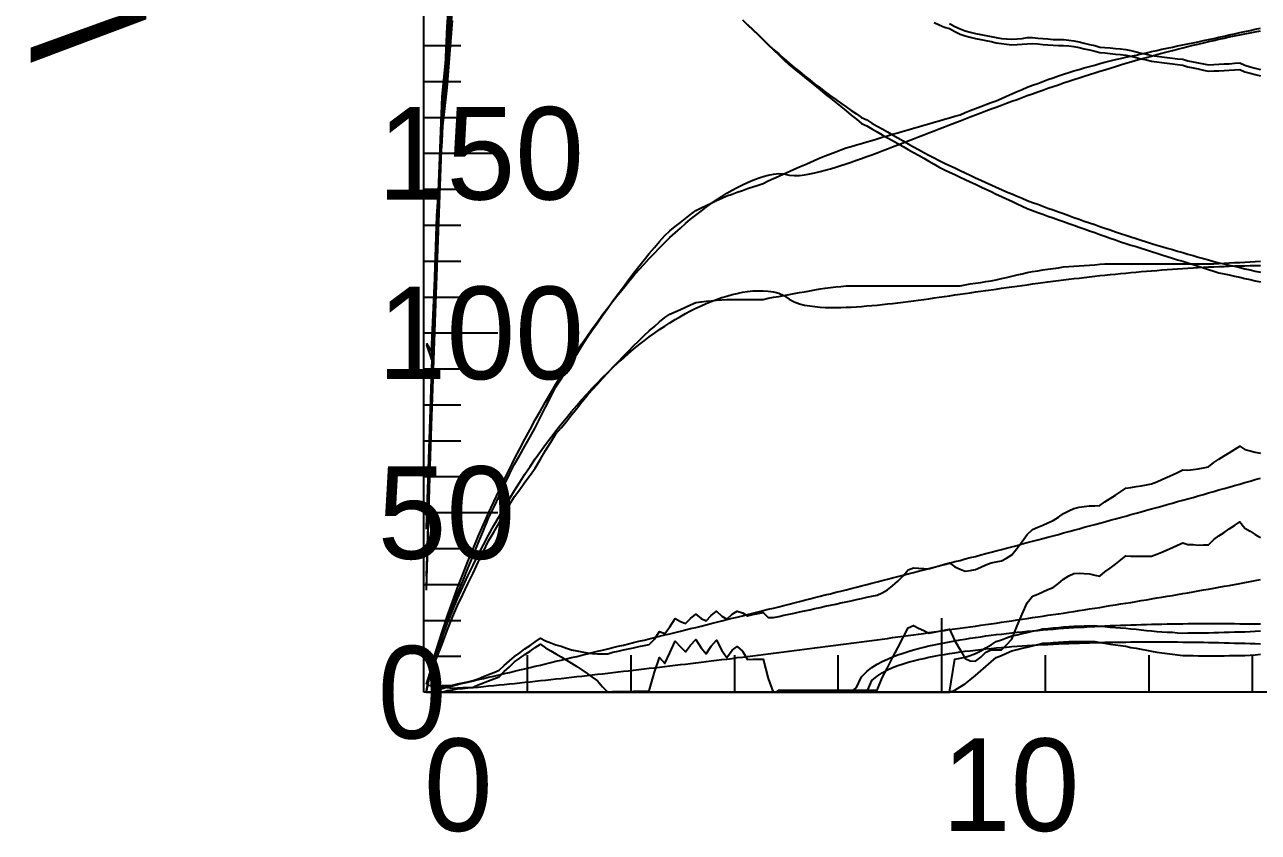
# Model space of a CAD drawing. Extents: x -35 to 191, y -35 to 135.
# Drawn here: x -34.5 to 72.2, y -12.1 to 57.7 of the extents above; entities that cross this region are included whole.
import ezdxf

# ---------------------------------------------------------------- set-up
doc = ezdxf.new("R2010")
doc.units = 0

msp = doc.modelspace()

# ---------------------------------------------------------------- linework, layer by layer
at = {"color": 0}
for p, q in [((0, 55.92), (3.2, 55.92)), ((0, 52.81), (3.2, 52.81)), ((0, 49.71), (3.2, 49.71)), ((0, 46.6), (6.4, 46.6)), ((0, 43.49), (3.2, 43.49)), ((0, 40.39), (3.2, 40.39)), ((0, 37.28), (3.2, 37.28)), ((0, 34.17), (3.2, 34.17)), ((0, 31.07), (6.4, 31.07)), ((0, 27.96), (3.2, 27.96)), ((0, 24.85), (3.2, 24.85)), ((0, 21.75), (3.2, 21.75)), ((0, 18.64), (3.2, 18.64)), ((0, 15.53), (6.4, 15.53)), ((0, 12.43), (3.2, 12.43)), ((0, 9.32), (3.2, 9.32)), ((0, 6.21), (3.2, 6.21)), ((44.8, 0), (44.8, 6.4)), ((0, 3.11), (3.2, 3.11)), ((8.96, 0), (8.96, 3.2)), ((17.92, 0), (17.92, 3.2)), ((26.88, 0), (26.88, 3.2)), ((35.84, 0), (35.84, 3.2)), ((53.76, 0), (53.76, 3.2)), ((62.72, 0), (62.72, 3.2)), ((71.68, 0), (71.68, 3.2))]:
    msp.add_line(p, q, dxfattribs=at)
msp.add_lwpolyline([(0, 0), (0, 108.73), (179.2, 108.73), (179.2, 0)], close=True, dxfattribs=at)
at = {"color": 3}
for points in [[(0.22, 14.1), (0.67, 27.04), (1.12, 41.16), (1.57, 47.64), (2.02, 57.57), (2.46, 63.9)], [(0.22, 30.16), (0.67, 29.45), (1.12, 39.6), (1.57, 51.48), (2.02, 55.83), (2.46, 61.97)], [(0.22, 0.16), (0.67, 2.28), (1.12, 3.79), (1.57, 5.21), (2.02, 6.55), (2.46, 7.82), (2.91, 9.03), (3.36, 10.19), (3.81, 11.31), (4.26, 12.4), (4.7, 13.46), (5.15, 14.49), (5.6, 15.49), (6.05, 16.47), (6.5, 17.43), (6.94, 18.36), (7.39, 19.27), (7.84, 20.17), (8.29, 21.04), (8.74, 21.89), (9.18, 22.73), (9.63, 23.54), (10.08, 24.34), (10.53, 25.12), (10.98, 25.88), (11.42, 26.63), (11.87, 27.36), (12.32, 28.08), (12.77, 28.77), (13.22, 29.46), (13.66, 30.13), (14.11, 30.78), (14.56, 31.42), (15.01, 32.04), (15.46, 32.65), (15.9, 33.24), (16.35, 33.82), (16.8, 34.39), (17.25, 34.94), (17.7, 35.48), (18.14, 36.01), (18.59, 36.52), (19.04, 37.02), (19.49, 37.5), (19.94, 37.97), (20.38, 38.43), (20.83, 38.88), (21.28, 39.31), (21.73, 39.72), (22.18, 40.13), (22.62, 40.52), (23.07, 40.9), (23.52, 41.26), (23.97, 41.61), (24.42, 41.94), (24.86, 42.26), (25.31, 42.57), (25.76, 42.86), (26.21, 43.14), (26.66, 43.4), (27.1, 43.65), (27.55, 43.87), (28, 44.08), (28.45, 44.27), (28.9, 44.44), (29.34, 44.59), (29.79, 44.71), (30.24, 44.8), (30.69, 44.85), (31.14, 44.83), (31.58, 44.72), (32.03, 44.67), (32.48, 44.69), (32.93, 44.75), (33.38, 44.82), (33.82, 44.92), (34.27, 45.02), (34.72, 45.14), (35.17, 45.27), (35.62, 45.4), (36.06, 45.54), (36.51, 45.69), (36.96, 45.84), (37.41, 46), (37.86, 46.15), (38.3, 46.32), (38.75, 46.48), (39.2, 46.64), (39.65, 46.81), (40.1, 46.98), (40.54, 47.15), (40.99, 47.32), (41.44, 47.5), (41.89, 47.67), (42.34, 47.84), (42.78, 48.02), (43.23, 48.19), (43.68, 48.37), (44.13, 48.54), (44.58, 48.72), (45.02, 48.89), (45.47, 49.07), (45.92, 49.24), (46.37, 49.41), (46.82, 49.58), (47.26, 49.76), (47.71, 49.93), (48.16, 50.1), (48.61, 50.27), (49.06, 50.44), (49.5, 50.6), (49.95, 50.77), (50.4, 50.94), (50.85, 51.1), (51.3, 51.26), (51.74, 51.43), (52.19, 51.59), (52.64, 51.75), (53.09, 51.91), (53.54, 52.06), (53.98, 52.22), (54.43, 52.37), (54.88, 52.53), (55.33, 52.68), (55.78, 52.83), (56.22, 52.98), (56.67, 53.12), (57.12, 53.27), (57.57, 53.41), (58.02, 53.55), (58.46, 53.7), (58.91, 53.83), (59.36, 53.97), (59.81, 54.11), (60.26, 54.24), (60.7, 54.38), (61.15, 54.51), (61.6, 54.64), (62.05, 54.76), (62.5, 54.89), (62.94, 55.01), (63.39, 55.13), (63.84, 55.25), (64.29, 55.37), (64.74, 55.49), (65.18, 55.61), (65.63, 55.72), (66.08, 55.83), (66.53, 55.94), (66.98, 56.05), (67.42, 56.15), (67.87, 56.26), (68.32, 56.36), (68.77, 56.46), (69.22, 56.56), (69.66, 56.66), (70.11, 56.75), (70.56, 56.84), (71.01, 56.93), (71.46, 57.02), (71.9, 57.11), (72.35, 57.19)], [(0.22, 0), (0.67, 0.02), (1.12, 0.2), (1.57, 0.33), (2.02, 0.45), (2.46, 0.56), (2.91, 0.67), (3.36, 0.78), (3.81, 0.88), (4.26, 0.98), (4.7, 1.09), (5.15, 1.19), (5.6, 1.3), (6.05, 1.4), (6.5, 1.51), (6.94, 1.61), (7.39, 1.72), (7.84, 1.82), (8.29, 1.93), (8.74, 2.03), (9.18, 2.14), (9.63, 2.25), (10.08, 2.35), (10.53, 2.46), (10.98, 2.57), (11.42, 2.68), (11.87, 2.78), (12.32, 2.89), (12.77, 3), (13.22, 3.1), (13.66, 3.21), (14.11, 3.32), (14.56, 3.43), (15.01, 3.54), (15.46, 3.64), (15.9, 3.75), (16.35, 3.86), (16.8, 3.97), (17.25, 4.08), (17.7, 4.19), (18.14, 4.3), (18.59, 4.41), (19.04, 4.51), (19.49, 4.62), (19.94, 4.73), (20.38, 4.84), (20.83, 4.95), (21.28, 5.06), (21.73, 5.17), (22.18, 5.28), (22.62, 5.39), (23.07, 5.5), (23.52, 5.61), (23.97, 5.72), (24.42, 5.83), (24.86, 5.94), (25.31, 6.06), (25.76, 6.17), (26.21, 6.28), (26.66, 6.39), (27.1, 6.5), (27.55, 6.61), (28, 6.72), (28.45, 6.83), (28.9, 6.95), (29.34, 7.06), (29.79, 7.17), (30.24, 7.28), (30.69, 7.39), (31.14, 7.51), (31.58, 7.62), (32.03, 7.73), (32.48, 7.84), (32.93, 7.96), (33.38, 8.07), (33.82, 8.18), (34.27, 8.3), (34.72, 8.41), (35.17, 8.52), (35.62, 8.64), (36.06, 8.75), (36.51, 8.86), (36.96, 8.98), (37.41, 9.09), (37.86, 9.21), (38.3, 9.32), (38.75, 9.44), (39.2, 9.55), (39.65, 9.67), (40.1, 9.78), (40.54, 9.89), (40.99, 10.01), (41.44, 10.13), (41.89, 10.24), (42.34, 10.36), (42.78, 10.47), (43.23, 10.59), (43.68, 10.7), (44.13, 10.82), (44.58, 10.94), (45.02, 11.05), (45.47, 11.17), (45.92, 11.29), (46.37, 11.4), (46.82, 11.52), (47.26, 11.64), (47.71, 11.75), (48.16, 11.87), (48.61, 11.99), (49.06, 12.11), (49.5, 12.23), (49.95, 12.34), (50.4, 12.46), (50.85, 12.58), (51.3, 12.7), (51.74, 12.82), (52.19, 12.94), (52.64, 13.06), (53.09, 13.18), (53.54, 13.29), (53.98, 13.41), (54.43, 13.53), (54.88, 13.65), (55.33, 13.77), (55.78, 13.9), (56.22, 14.02), (56.67, 14.14), (57.12, 14.26), (57.57, 14.38), (58.02, 14.5), (58.46, 14.62), (58.91, 14.74), (59.36, 14.87), (59.81, 14.99), (60.26, 15.11), (60.7, 15.23), (61.15, 15.36), (61.6, 15.48), (62.05, 15.6), (62.5, 15.73), (62.94, 15.85), (63.39, 15.98), (63.84, 16.1), (64.29, 16.22), (64.74, 16.35), (65.18, 16.48), (65.63, 16.6), (66.08, 16.73), (66.53, 16.85), (66.98, 16.98), (67.42, 17.11), (67.87, 17.23), (68.32, 17.36), (68.77, 17.49), (69.22, 17.62), (69.66, 17.74), (70.11, 17.87), (70.56, 18), (71.01, 18.13), (71.46, 18.26), (71.9, 18.39), (72.35, 18.52)], [(0.22, 0), (0.67, 0), (1.12, 0), (1.57, 0), (2.02, 0), (2.46, 0), (2.91, 0), (3.36, 0), (3.81, 0), (4.26, 0), (4.7, 0), (5.15, 0), (5.6, 0), (6.05, 0), (6.5, 0), (6.94, 0), (7.39, 0), (7.84, 0), (8.29, 0), (8.74, 0), (9.18, 0), (9.63, 0), (10.08, 0), (10.53, 0), (10.98, 0), (11.42, 0), (11.87, 0), (12.32, 0), (12.77, 0), (13.22, 0), (13.66, 0), (14.11, 0), (14.56, 0), (15.01, 0), (15.46, 0), (15.9, 0), (16.35, 0), (16.8, 0), (17.25, 0), (17.7, 0), (18.14, 0), (18.59, 0), (19.04, 0), (19.49, 0), (19.94, 0), (20.38, 0), (20.83, 0), (21.28, 0), (21.73, 0), (22.18, 0), (22.62, 0), (23.07, 0), (23.52, 0), (23.97, 0), (24.42, 0), (24.86, 0), (25.31, 0), (25.76, 0), (26.21, 0), (26.66, 0), (27.1, 0), (27.55, 0), (28, 0), (28.45, 0), (28.9, 0), (29.34, 0), (29.79, 0), (30.24, 0), (30.69, 0), (31.14, 0), (31.58, 0), (32.03, 0), (32.48, 0), (32.93, 0), (33.38, 0), (33.82, 0), (34.27, 0), (34.72, 0), (35.17, 0), (35.62, 0), (36.06, 0), (36.51, 0), (36.96, 0), (37.41, 0.42), (37.86, 1.33), (38.3, 1.8), (38.75, 2.15), (39.2, 2.42), (39.65, 2.66), (40.1, 2.87), (40.54, 3.06), (40.99, 3.23), (41.44, 3.38), (41.89, 3.52), (42.34, 3.66), (42.78, 3.78), (43.23, 3.89), (43.68, 4), (44.13, 4.1), (44.58, 4.19), (45.02, 4.28), (45.47, 4.37), (45.92, 4.45), (46.37, 4.53), (46.82, 4.6), (47.26, 4.67), (47.71, 4.74), (48.16, 4.8), (48.61, 4.87), (49.06, 4.92), (49.5, 4.98), (49.95, 5.03), (50.4, 5.09), (50.85, 5.14), (51.3, 5.18), (51.74, 5.23), (52.19, 5.27), (52.64, 5.31), (53.09, 5.35), (53.54, 5.39), (53.98, 5.43), (54.43, 5.46), (54.88, 5.5), (55.33, 5.53), (55.78, 5.56), (56.22, 5.59), (56.67, 5.62), (57.12, 5.64), (57.57, 5.67), (58.02, 5.69), (58.46, 5.71), (58.91, 5.74), (59.36, 5.76), (59.81, 5.77), (60.26, 5.79), (60.7, 5.81), (61.15, 5.82), (61.6, 5.84), (62.05, 5.85), (62.5, 5.86), (62.94, 5.88), (63.39, 5.89), (63.84, 5.89), (64.29, 5.9), (64.74, 5.91), (65.18, 5.92), (65.63, 5.92), (66.08, 5.93), (66.53, 5.93), (66.98, 5.93), (67.42, 5.93), (67.87, 5.94), (68.32, 5.94), (68.77, 5.94), (69.22, 5.93), (69.66, 5.93), (70.11, 5.93), (70.56, 5.92), (71.01, 5.92), (71.46, 5.91), (71.9, 5.91), (72.35, 5.9)]]:
    msp.add_lwpolyline(points, dxfattribs=at)
at = {"color": 4}
for points in [[(0.22, 30.17), (0.67, 29.44), (1.12, 39.56), (1.57, 51.44), (2.02, 55.77), (2.46, 61.91)], [(0.22, 9.04), (0.67, 24.15), (1.12, 37.2), (1.57, 50.01), (2.02, 54.57), (2.46, 60.82)], [(0.22, 0.7), (0.67, 2.07), (1.12, 3.39), (1.57, 4.71), (2.02, 6.02), (2.46, 7.34), (2.91, 8.5), (3.36, 9.6), (3.81, 10.7), (4.26, 11.8), (4.7, 12.89), (5.15, 13.98), (5.6, 15.06), (6.05, 15.98), (6.5, 16.94), (6.94, 17.9), (7.39, 18.86), (7.84, 19.71), (8.29, 20.5), (8.74, 21.29), (9.18, 22.08), (9.63, 22.87), (10.08, 23.79), (10.53, 24.66), (10.98, 25.54), (11.42, 26.4), (11.87, 27.09), (12.32, 27.81), (12.77, 28.53), (13.22, 29.24), (13.66, 29.95), (14.11, 30.66), (14.56, 31.3), (15.01, 31.94), (15.46, 32.58), (15.9, 33.21), (16.35, 33.83), (16.8, 34.46), (17.25, 35.06), (17.7, 35.65), (18.14, 36.23), (18.59, 36.81), (19.04, 37.39), (19.49, 37.93), (19.94, 38.45), (20.38, 38.97), (20.83, 39.49), (21.28, 39.9), (21.73, 40.26), (22.18, 40.61), (22.62, 40.97), (23.07, 41.31), (23.52, 41.66), (23.97, 41.89), (24.42, 42.1), (24.86, 42.3), (25.31, 42.51), (25.76, 42.71), (26.21, 42.91), (26.66, 43.07), (27.1, 43.23), (27.55, 43.39), (28, 43.55), (28.45, 43.7), (28.9, 43.85), (29.34, 44), (29.79, 44.23), (30.24, 44.43), (30.69, 44.63), (31.14, 44.83), (31.58, 45.03), (32.03, 45.22), (32.48, 45.42), (32.93, 45.61), (33.38, 45.81), (33.82, 46), (34.27, 46.2), (34.72, 46.38), (35.17, 46.55), (35.62, 46.72), (36.06, 46.89), (36.51, 47.06), (36.96, 47.19), (37.41, 47.33), (37.86, 47.46), (38.3, 47.59), (38.75, 47.72), (39.2, 47.85), (39.65, 47.99), (40.1, 48.12), (40.54, 48.25), (40.99, 48.38), (41.44, 48.51), (41.89, 48.64), (42.34, 48.77), (42.78, 48.9), (43.23, 49.03), (43.68, 49.16), (44.13, 49.29), (44.58, 49.42), (45.02, 49.54), (45.47, 49.67), (45.92, 49.8), (46.37, 49.92), (46.82, 50.12), (47.26, 50.29), (47.71, 50.46), (48.16, 50.64), (48.61, 50.81), (49.06, 50.98), (49.5, 51.15), (49.95, 51.35), (50.4, 51.55), (50.85, 51.74), (51.3, 51.93), (51.74, 52.12), (52.19, 52.31), (52.64, 52.48), (53.09, 52.64), (53.54, 52.81), (53.98, 52.97), (54.43, 53.13), (54.88, 53.29), (55.33, 53.45), (55.78, 53.59), (56.22, 53.72), (56.67, 53.85), (57.12, 53.98), (57.57, 54.1), (58.02, 54.23), (58.46, 54.36), (58.91, 54.49), (59.36, 54.59), (59.81, 54.7), (60.26, 54.8), (60.7, 54.9), (61.15, 55), (61.6, 55.1), (62.05, 55.2), (62.5, 55.3), (62.94, 55.4), (63.39, 55.5), (63.84, 55.6), (64.29, 55.69), (64.74, 55.79), (65.18, 55.88), (65.63, 55.98), (66.08, 56.07), (66.53, 56.16), (66.98, 56.25), (67.42, 56.34), (67.87, 56.43), (68.32, 56.53), (68.77, 56.64), (69.22, 56.74), (69.66, 56.84), (70.11, 56.94), (70.56, 57.04), (71.01, 57.14), (71.46, 57.23), (71.9, 57.33), (72.35, 57.43)], [(0.22, 0.65), (0.67, 0.59), (1.12, 0.56), (1.57, 0.57), (2.02, 0.59), (2.46, 0.62), (2.91, 0.73), (3.36, 0.81), (3.81, 0.91), (4.26, 1), (4.7, 1.17), (5.15, 1.35), (5.6, 1.53), (6.05, 1.72), (6.5, 1.91), (6.94, 2.32), (7.39, 2.71), (7.84, 3.1), (8.29, 3.42), (8.74, 3.74), (9.18, 4.05), (9.63, 4.37), (10.08, 4.68), (10.53, 4.43), (10.98, 4.26), (11.42, 4.11), (11.87, 3.97), (12.32, 3.81), (12.77, 3.68), (13.22, 3.57), (13.66, 3.49), (14.11, 3.4), (14.56, 3.34), (15.01, 3.32), (15.46, 3.31), (15.9, 3.31), (16.35, 3.47), (16.8, 3.56), (17.25, 3.66), (17.7, 3.75), (18.14, 3.85), (18.59, 3.95), (19.04, 4.04), (19.49, 4.14), (19.94, 4.58), (20.38, 5.26), (20.83, 5.07), (21.28, 5.66), (21.73, 6.38), (22.18, 6.13), (22.62, 5.93), (23.07, 6.37), (23.52, 6.76), (23.97, 6.38), (24.42, 6.16), (24.86, 6.63), (25.31, 7.02), (25.76, 6.57), (26.21, 6.33), (26.66, 6.74), (27.1, 7), (27.55, 6.86), (28, 6.6), (28.45, 6.71), (28.9, 6.8), (29.34, 6.88), (29.79, 6.47), (30.24, 6.47), (30.69, 6.55), (31.14, 6.65), (31.58, 6.75), (32.03, 6.84), (32.48, 6.94), (32.93, 7.04), (33.38, 7.13), (33.82, 7.23), (34.27, 7.33), (34.72, 7.43), (35.17, 7.52), (35.62, 7.62), (36.06, 7.72), (36.51, 7.82), (36.96, 7.91), (37.41, 8.01), (37.86, 8.11), (38.3, 8.21), (38.75, 8.3), (39.2, 8.4), (39.65, 8.59), (40.1, 8.85), (40.54, 9.19), (40.99, 9.6), (41.44, 10.06), (41.89, 10.58), (42.34, 10.76), (42.78, 10.73), (43.23, 10.7), (43.68, 10.68), (44.13, 10.81), (44.58, 10.94), (45.02, 11.07), (45.47, 11.2), (45.92, 10.83), (46.37, 10.63), (46.82, 10.48), (47.26, 10.52), (47.71, 10.61), (48.16, 10.8), (48.61, 11.02), (49.06, 11.18), (49.5, 11.27), (49.95, 11.37), (50.4, 11.6), (50.85, 11.88), (51.3, 12.46), (51.74, 13.03), (52.19, 13.65), (52.64, 14.07), (53.09, 14.26), (53.54, 14.45), (53.98, 14.65), (54.43, 14.84), (54.88, 15.13), (55.33, 15.45), (55.78, 15.69), (56.22, 15.9), (56.67, 15.99), (57.12, 16.05), (57.57, 16.11), (58.02, 16.12), (58.46, 16.15), (58.91, 16.45), (59.36, 16.74), (59.81, 17.04), (60.26, 17.34), (60.7, 17.65), (61.15, 17.71), (61.6, 17.78), (62.05, 17.86), (62.5, 17.93), (62.94, 18.01), (63.39, 18.2), (63.84, 18.39), (64.29, 18.59), (64.74, 18.8), (65.18, 19.01), (65.63, 19.22), (66.08, 19.21), (66.53, 19.27), (66.98, 19.33), (67.42, 19.41), (67.87, 19.49), (68.32, 19.87), (68.77, 20.15), (69.22, 20.43), (69.66, 20.71), (70.11, 20.99), (70.56, 21.28), (71.01, 20.98), (71.46, 20.87), (71.9, 20.77), (72.35, 20.67)], [(0.22, 0), (0.67, 0), (1.12, 0), (1.57, 0), (2.02, 0), (2.46, 0), (2.91, 0), (3.36, 0), (3.81, 0), (4.26, 0), (4.7, 0), (5.15, 0), (5.6, 0), (6.05, 0), (6.5, 0), (6.94, 0), (7.39, 0), (7.84, 0), (8.29, 0), (8.74, 0), (9.18, 0), (9.63, 0), (10.08, 0), (10.53, 0), (10.98, 0), (11.42, 0), (11.87, 0), (12.32, 0), (12.77, 0), (13.22, 0), (13.66, 0), (14.11, 0), (14.56, 0), (15.01, 0), (15.46, 0), (15.9, 0), (16.35, 0), (16.8, 0), (17.25, 0), (17.7, 0), (18.14, 0), (18.59, 0), (19.04, 0), (19.49, 0), (19.94, 0), (20.38, 0), (20.83, 0), (21.28, 0), (21.73, 0), (22.18, 0), (22.62, 0), (23.07, 0), (23.52, 0), (23.97, 0), (24.42, 0), (24.86, 0), (25.31, 0), (25.76, 0), (26.21, 0), (26.66, 0), (27.1, 0), (27.55, 0), (28, 0), (28.45, 0), (28.9, 0), (29.34, 0), (29.79, 0), (30.24, 0), (30.69, 0), (31.14, 0), (31.58, 0), (32.03, 0), (32.48, 0), (32.93, 0), (33.38, 0), (33.82, 0), (34.27, 0), (34.72, 0), (35.17, 0), (35.62, 0), (36.06, 0), (36.51, 0), (36.96, 0), (37.41, 0), (37.86, 0), (38.3, 0), (38.75, 0), (39.2, 0), (39.65, 0), (40.1, 0), (40.54, 0), (40.99, 0), (41.44, 0), (41.89, 0), (42.34, 0), (42.78, 0), (43.23, 0), (43.68, 0), (44.13, 0), (44.58, 0), (45.02, 0), (45.47, 0), (45.92, 2.86), (46.37, 2.94), (46.82, 3.03), (47.26, 3.18), (47.71, 3.36), (48.16, 3.58), (48.61, 3.83), (49.06, 4.1), (49.5, 4.38), (49.95, 4.53), (50.4, 4.69), (50.85, 4.87), (51.3, 4.97), (51.74, 5.07), (52.19, 5.17), (52.64, 5.27), (53.09, 5.38), (53.54, 5.48), (53.98, 5.51), (54.43, 5.56), (54.88, 5.61), (55.33, 5.66), (55.78, 5.68), (56.22, 5.7), (56.67, 5.72), (57.12, 5.73), (57.57, 5.74), (58.02, 5.76), (58.46, 5.71), (58.91, 5.68), (59.36, 5.64), (59.81, 5.61), (60.26, 5.57), (60.7, 5.54), (61.15, 5.49), (61.6, 5.44), (62.05, 5.39), (62.5, 5.35), (62.94, 5.3), (63.39, 5.25), (63.84, 5.23), (64.29, 5.2), (64.74, 5.18), (65.18, 5.15), (65.63, 5.12), (66.08, 5.14), (66.53, 5.14), (66.98, 5.14), (67.42, 5.15), (67.87, 5.15), (68.32, 5.16), (68.77, 5.17), (69.22, 5.18), (69.66, 5.2), (70.11, 5.21), (70.56, 5.22), (71.01, 5.23), (71.46, 5.24), (71.9, 5.27), (72.35, 5.3)]]:
    msp.add_lwpolyline(points, dxfattribs=at)
at = {"color": 1}
for points in [[(0.22, 14.31), (0.67, 25.12), (1.12, 37.39), (1.57, 50.06), (2.02, 53.34), (2.46, 59.09)], [(44.13, 57.91), (44.58, 57.71), (45.02, 57.52), (45.47, 57.38), (45.92, 57.13), (46.37, 56.91), (46.82, 56.76), (47.26, 56.63), (47.71, 56.52), (48.16, 56.43), (48.61, 56.35), (49.06, 56.26), (49.5, 56.16), (49.95, 56.09), (50.4, 56.03), (50.85, 55.99), (51.3, 56.01), (51.74, 56.04), (52.19, 56.08), (52.64, 56.09), (53.09, 56.06), (53.54, 56.02), (53.98, 55.98), (54.43, 55.94), (54.88, 55.93), (55.33, 55.93), (55.78, 55.89), (56.22, 55.83), (56.67, 55.74), (57.12, 55.64), (57.57, 55.54), (58.02, 55.43), (58.46, 55.31), (58.91, 55.28), (59.36, 55.23), (59.81, 55.18), (60.26, 55.13), (60.7, 55.1), (61.15, 54.99), (61.6, 54.88), (62.05, 54.78), (62.5, 54.67), (62.94, 54.57), (63.39, 54.5), (63.84, 54.44), (64.29, 54.38), (64.74, 54.33), (65.18, 54.27), (65.63, 54.22), (66.08, 54.09), (66.53, 53.99), (66.98, 53.89), (67.42, 53.79), (67.87, 53.7), (68.32, 53.73), (68.77, 53.72), (69.22, 53.76), (69.66, 53.79), (70.11, 53.82), (70.56, 53.85), (71.01, 53.65), (71.46, 53.53), (71.9, 53.41), (72.35, 53.3)]]:
    msp.add_lwpolyline(points, dxfattribs=at)
at = {"color": 2}
for points in [[(0.22, 30.03), (0.67, 28.77), (1.12, 38.33), (1.57, 49.8), (2.02, 53.41), (2.46, 59.07)], [(0.22, 8.83), (0.67, 23.44), (1.12, 35.99), (1.57, 48.43), (2.02, 52.27), (2.46, 58.07)], [(28, 57.73), (28.45, 57.3), (28.9, 56.87), (29.34, 56.44), (29.79, 56.01), (30.24, 55.59), (30.69, 55.19), (31.14, 54.79), (31.58, 54.4), (32.03, 54.03), (32.48, 53.67), (32.93, 53.31), (33.38, 52.95), (33.82, 52.59), (34.27, 52.25), (34.72, 51.91), (35.17, 51.58), (35.62, 51.25), (36.06, 50.93), (36.51, 50.62), (36.96, 50.31), (37.41, 50.01), (37.86, 49.71), (38.3, 49.48), (38.75, 49.22), (39.2, 48.96), (39.65, 48.71), (40.1, 48.45), (40.54, 48.19), (40.99, 47.94), (41.44, 47.68), (41.89, 47.42), (42.34, 47.17), (42.78, 46.92), (43.23, 46.68), (43.68, 46.44), (44.13, 46.2), (44.58, 45.97), (45.02, 45.74), (45.47, 45.54), (45.92, 45.33), (46.37, 45.12), (46.82, 44.91), (47.26, 44.7), (47.71, 44.48), (48.16, 44.28), (48.61, 44.07), (49.06, 43.87), (49.5, 43.67), (49.95, 43.48), (50.4, 43.28), (50.85, 43.09), (51.3, 42.9), (51.74, 42.72), (52.19, 42.53), (52.64, 42.35), (53.09, 42.19), (53.54, 42.03), (53.98, 41.87), (54.43, 41.71), (54.88, 41.55), (55.33, 41.39), (55.78, 41.22), (56.22, 41.06), (56.67, 40.9), (57.12, 40.74), (57.57, 40.58), (58.02, 40.43), (58.46, 40.27), (58.91, 40.12), (59.36, 39.97), (59.81, 39.82), (60.26, 39.67), (60.7, 39.52), (61.15, 39.38), (61.6, 39.23), (62.05, 39.09), (62.5, 38.95), (62.94, 38.81), (63.39, 38.67), (63.84, 38.54), (64.29, 38.4), (64.74, 38.27), (65.18, 38.14), (65.63, 38.01), (66.08, 37.88), (66.53, 37.75), (66.98, 37.63), (67.42, 37.5), (67.87, 37.38), (68.32, 37.25), (68.77, 37.13), (69.22, 37.04), (69.66, 36.94), (70.11, 36.83), (70.56, 36.73), (71.01, 36.62), (71.46, 36.52), (71.9, 36.42), (72.35, 36.31)], [(45.47, 57.82), (45.92, 57.57), (46.37, 57.35), (46.82, 57.19), (47.26, 57.07), (47.71, 56.95), (48.16, 56.86), (48.61, 56.78), (49.06, 56.7), (49.5, 56.61), (49.95, 56.54), (50.4, 56.5), (50.85, 56.47), (51.3, 56.5), (51.74, 56.54), (52.19, 56.6), (52.64, 56.61), (53.09, 56.57), (53.54, 56.53), (53.98, 56.49), (54.43, 56.45), (54.88, 56.43), (55.33, 56.43), (55.78, 56.38), (56.22, 56.32), (56.67, 56.23), (57.12, 56.12), (57.57, 56.02), (58.02, 55.91), (58.46, 55.79), (58.91, 55.76), (59.36, 55.72), (59.81, 55.67), (60.26, 55.63), (60.7, 55.59), (61.15, 55.48), (61.6, 55.37), (62.05, 55.27), (62.5, 55.16), (62.94, 55.06), (63.39, 54.99), (63.84, 54.93), (64.29, 54.88), (64.74, 54.83), (65.18, 54.78), (65.63, 54.73), (66.08, 54.61), (66.53, 54.52), (66.98, 54.42), (67.42, 54.34), (67.87, 54.25), (68.32, 54.29), (68.77, 54.3), (69.22, 54.33), (69.66, 54.35), (70.11, 54.38), (70.56, 54.41), (71.01, 54.21), (71.46, 54.09), (71.9, 53.97), (72.35, 53.85)], [(0.22, 0), (0.67, 2.07), (1.12, 3.45), (1.57, 4.73), (2.02, 5.92), (2.46, 7.04), (2.91, 8.1), (3.36, 9.1), (3.81, 10.07), (4.26, 10.99), (4.7, 11.89), (5.15, 12.75), (5.6, 13.59), (6.05, 14.41), (6.5, 15.2), (6.94, 15.97), (7.39, 16.72), (7.84, 17.45), (8.29, 18.16), (8.74, 18.85), (9.18, 19.52), (9.63, 20.17), (10.08, 20.81), (10.53, 21.42), (10.98, 22.03), (11.42, 22.61), (11.87, 23.18), (12.32, 23.74), (12.77, 24.28), (13.22, 24.8), (13.66, 25.31), (14.11, 25.81), (14.56, 26.29), (15.01, 26.76), (15.46, 27.22), (15.9, 27.66), (16.35, 28.09), (16.8, 28.5), (17.25, 28.9), (17.7, 29.29), (18.14, 29.67), (18.59, 30.03), (19.04, 30.38), (19.49, 30.72), (19.94, 31.05), (20.38, 31.36), (20.83, 31.66), (21.28, 31.95), (21.73, 32.23), (22.18, 32.49), (22.62, 32.74), (23.07, 32.98), (23.52, 33.2), (23.97, 33.41), (24.42, 33.61), (24.86, 33.79), (25.31, 33.96), (25.76, 34.12), (26.21, 34.26), (26.66, 34.38), (27.1, 34.49), (27.55, 34.58), (28, 34.65), (28.45, 34.7), (28.9, 34.72), (29.34, 34.72), (29.79, 34.69), (30.24, 34.62), (30.69, 34.51), (31.14, 34.3), (31.58, 33.99), (32.03, 33.75), (32.48, 33.59), (32.93, 33.48), (33.38, 33.4), (33.82, 33.35), (34.27, 33.31), (34.72, 33.28), (35.17, 33.27), (35.62, 33.27), (36.06, 33.27), (36.51, 33.29), (36.96, 33.31), (37.41, 33.33), (37.86, 33.36), (38.3, 33.4), (38.75, 33.44), (39.2, 33.48), (39.65, 33.52), (40.1, 33.57), (40.54, 33.62), (40.99, 33.68), (41.44, 33.73), (41.89, 33.79), (42.34, 33.85), (42.78, 33.91), (43.23, 33.97), (43.68, 34.03), (44.13, 34.09), (44.58, 34.15), (45.02, 34.22), (45.47, 34.28), (45.92, 34.35), (46.37, 34.41), (46.82, 34.48), (47.26, 34.54), (47.71, 34.61), (48.16, 34.67), (48.61, 34.74), (49.06, 34.8), (49.5, 34.86), (49.95, 34.93), (50.4, 34.99), (50.85, 35.06), (51.3, 35.12), (51.74, 35.18), (52.19, 35.24), (52.64, 35.3), (53.09, 35.36), (53.54, 35.42), (53.98, 35.48), (54.43, 35.54), (54.88, 35.59), (55.33, 35.65), (55.78, 35.71), (56.22, 35.76), (56.67, 35.81), (57.12, 35.87), (57.57, 35.92), (58.02, 35.97), (58.46, 36.02), (58.91, 36.06), (59.36, 36.11), (59.81, 36.16), (60.26, 36.2), (60.7, 36.24), (61.15, 36.29), (61.6, 36.33), (62.05, 36.37), (62.5, 36.41), (62.94, 36.44), (63.39, 36.48), (63.84, 36.51), (64.29, 36.55), (64.74, 36.58), (65.18, 36.61), (65.63, 36.64), (66.08, 36.67), (66.53, 36.69), (66.98, 36.72), (67.42, 36.74), (67.87, 36.77), (68.32, 36.79), (68.77, 36.81), (69.22, 36.82), (69.66, 36.84), (70.11, 36.86), (70.56, 36.87), (71.01, 36.88), (71.46, 36.89), (71.9, 36.9), (72.35, 36.91)], [(0.22, 0), (0.67, 0), (1.12, 0), (1.57, 0), (2.02, 0.15), (2.46, 0.22), (2.91, 0.28), (3.36, 0.32), (3.81, 0.37), (4.26, 0.41), (4.7, 0.45), (5.15, 0.49), (5.6, 0.54), (6.05, 0.58), (6.5, 0.63), (6.94, 0.67), (7.39, 0.72), (7.84, 0.76), (8.29, 0.81), (8.74, 0.86), (9.18, 0.91), (9.63, 0.96), (10.08, 1), (10.53, 1.05), (10.98, 1.1), (11.42, 1.15), (11.87, 1.2), (12.32, 1.25), (12.77, 1.3), (13.22, 1.35), (13.66, 1.4), (14.11, 1.45), (14.56, 1.5), (15.01, 1.55), (15.46, 1.6), (15.9, 1.65), (16.35, 1.7), (16.8, 1.76), (17.25, 1.81), (17.7, 1.86), (18.14, 1.91), (18.59, 1.96), (19.04, 2.02), (19.49, 2.07), (19.94, 2.12), (20.38, 2.17), (20.83, 2.23), (21.28, 2.28), (21.73, 2.33), (22.18, 2.39), (22.62, 2.44), (23.07, 2.49), (23.52, 2.55), (23.97, 2.6), (24.42, 2.66), (24.86, 2.71), (25.31, 2.76), (25.76, 2.82), (26.21, 2.87), (26.66, 2.93), (27.1, 2.99), (27.55, 3.04), (28, 3.1), (28.45, 3.15), (28.9, 3.21), (29.34, 3.26), (29.79, 3.32), (30.24, 3.38), (30.69, 3.43), (31.14, 3.49), (31.58, 3.55), (32.03, 3.6), (32.48, 3.66), (32.93, 3.72), (33.38, 3.78), (33.82, 3.84), (34.27, 3.89), (34.72, 3.95), (35.17, 4.01), (35.62, 4.07), (36.06, 4.13), (36.51, 4.19), (36.96, 4.25), (37.41, 4.3), (37.86, 4.36), (38.3, 4.42), (38.75, 4.48), (39.2, 4.54), (39.65, 4.6), (40.1, 4.66), (40.54, 4.73), (40.99, 4.79), (41.44, 4.85), (41.89, 4.91), (42.34, 4.97), (42.78, 5.03), (43.23, 5.09), (43.68, 5.16), (44.13, 5.22), (44.58, 5.28), (45.02, 5.34), (45.47, 5.41), (45.92, 5.47), (46.37, 5.53), (46.82, 5.6), (47.26, 5.66), (47.71, 5.72), (48.16, 5.79), (48.61, 5.85), (49.06, 5.92), (49.5, 5.98), (49.95, 6.05), (50.4, 6.11), (50.85, 6.18), (51.3, 6.25), (51.74, 6.31), (52.19, 6.38), (52.64, 6.45), (53.09, 6.51), (53.54, 6.58), (53.98, 6.65), (54.43, 6.72), (54.88, 6.79), (55.33, 6.85), (55.78, 6.92), (56.22, 6.99), (56.67, 7.06), (57.12, 7.13), (57.57, 7.2), (58.02, 7.27), (58.46, 7.34), (58.91, 7.41), (59.36, 7.49), (59.81, 7.56), (60.26, 7.63), (60.7, 7.7), (61.15, 7.77), (61.6, 7.85), (62.05, 7.92), (62.5, 8), (62.94, 8.07), (63.39, 8.15), (63.84, 8.22), (64.29, 8.3), (64.74, 8.37), (65.18, 8.45), (65.63, 8.53), (66.08, 8.6), (66.53, 8.68), (66.98, 8.76), (67.42, 8.84), (67.87, 8.92), (68.32, 9), (68.77, 9.08), (69.22, 9.16), (69.66, 9.24), (70.11, 9.32), (70.56, 9.41), (71.01, 9.49), (71.46, 9.58), (71.9, 9.66), (72.35, 9.75)], [(0.22, 0), (0.67, 0), (1.12, 0), (1.57, 0), (2.02, 0), (2.46, 0), (2.91, 0), (3.36, 0), (3.81, 0), (4.26, 0), (4.7, 0), (5.15, 0), (5.6, 0), (6.05, 0), (6.5, 0), (6.94, 0), (7.39, 0), (7.84, 0), (8.29, 0), (8.74, 0), (9.18, 0), (9.63, 0), (10.08, 0), (10.53, 0), (10.98, 0), (11.42, 0), (11.87, 0), (12.32, 0), (12.77, 0), (13.22, 0), (13.66, 0), (14.11, 0), (14.56, 0), (15.01, 0), (15.46, 0), (15.9, 0), (16.35, 0), (16.8, 0), (17.25, 0), (17.7, 0), (18.14, 0), (18.59, 0), (19.04, 0), (19.49, 0), (19.94, 0), (20.38, 0), (20.83, 0), (21.28, 0), (21.73, 0), (22.18, 0), (22.62, 0), (23.07, 0), (23.52, 0), (23.97, 0), (24.42, 0), (24.86, 0), (25.31, 0), (25.76, 0), (26.21, 0), (26.66, 0), (27.1, 0), (27.55, 0), (28, 0), (28.45, 0), (28.9, 0), (29.34, 0), (29.79, 0), (30.24, 0), (30.69, 0), (31.14, 0), (31.58, 0), (32.03, 0), (32.48, 0), (32.93, 0), (33.38, 0), (33.82, 0), (34.27, 0), (34.72, 0), (35.17, 0), (35.62, 0), (36.06, 0), (36.51, 0), (36.96, 0), (37.41, 0), (37.86, 0), (38.3, 0), (38.75, 1.01), (39.2, 1.4), (39.65, 1.69), (40.1, 1.93), (40.54, 2.13), (40.99, 2.3), (41.44, 2.46), (41.89, 2.59), (42.34, 2.72), (42.78, 2.84), (43.23, 2.93), (43.68, 3.03), (44.13, 3.11), (44.58, 3.2), (45.02, 3.27), (45.47, 3.34), (45.92, 3.41), (46.37, 3.48), (46.82, 3.54), (47.26, 3.59), (47.71, 3.64), (48.16, 3.69), (48.61, 3.74), (49.06, 3.78), (49.5, 3.83), (49.95, 3.87), (50.4, 3.91), (50.85, 3.94), (51.3, 3.97), (51.74, 4.01), (52.19, 4.04), (52.64, 4.07), (53.09, 4.09), (53.54, 4.12), (53.98, 4.14), (54.43, 4.16), (54.88, 4.19), (55.33, 4.2), (55.78, 4.22), (56.22, 4.24), (56.67, 4.25), (57.12, 4.27), (57.57, 4.28), (58.02, 4.29), (58.46, 4.31), (58.91, 4.32), (59.36, 4.32), (59.81, 4.33), (60.26, 4.34), (60.7, 4.34), (61.15, 4.35), (61.6, 4.35), (62.05, 4.35), (62.5, 4.36), (62.94, 4.36), (63.39, 4.36), (63.84, 4.36), (64.29, 4.35), (64.74, 4.35), (65.18, 4.35), (65.63, 4.34), (66.08, 4.34), (66.53, 4.33), (66.98, 4.33), (67.42, 4.32), (67.87, 4.31), (68.32, 4.3), (68.77, 4.29), (69.22, 4.28), (69.66, 4.27), (70.11, 4.25), (70.56, 4.24), (71.01, 4.23), (71.46, 4.21), (71.9, 4.2), (72.35, 4.18)]]:
    msp.add_lwpolyline(points, dxfattribs=at)
at = {"color": 6}
for points in [[(0.22, 10.04), (0.67, 23.03), (1.12, 36.03), (1.57, 49.02), (2.02, 52.32), (2.46, 58.09)], [(27.55, 58.14), (28, 57.71), (28.45, 57.28), (28.9, 56.84), (29.34, 56.41), (29.79, 55.98), (30.24, 55.55), (30.69, 55.12), (31.14, 54.69), (31.58, 54.26), (32.03, 53.9), (32.48, 53.53), (32.93, 53.17), (33.38, 52.81), (33.82, 52.45), (34.27, 52.09), (34.72, 51.72), (35.17, 51.36), (35.62, 51), (36.06, 50.64), (36.51, 50.28), (36.96, 49.91), (37.41, 49.55), (37.86, 49.19), (38.3, 48.97), (38.75, 48.71), (39.2, 48.46), (39.65, 48.21), (40.1, 47.95), (40.54, 47.7), (40.99, 47.44), (41.44, 47.19), (41.89, 46.94), (42.34, 46.68), (42.78, 46.43), (43.23, 46.17), (43.68, 45.92), (44.13, 45.67), (44.58, 45.41), (45.02, 45.16), (45.47, 44.97), (45.92, 44.76), (46.37, 44.55), (46.82, 44.34), (47.26, 44.13), (47.71, 43.92), (48.16, 43.71), (48.61, 43.5), (49.06, 43.29), (49.5, 43.08), (49.95, 42.87), (50.4, 42.66), (50.85, 42.45), (51.3, 42.24), (51.74, 42.03), (52.19, 41.82), (52.64, 41.64), (53.09, 41.48), (53.54, 41.33), (53.98, 41.17), (54.43, 41.01), (54.88, 40.85), (55.33, 40.69), (55.78, 40.54), (56.22, 40.38), (56.67, 40.22), (57.12, 40.06), (57.57, 39.9), (58.02, 39.75), (58.46, 39.59), (58.91, 39.43), (59.36, 39.27), (59.81, 39.11), (60.26, 38.95), (60.7, 38.81), (61.15, 38.67), (61.6, 38.53), (62.05, 38.39), (62.5, 38.25), (62.94, 38.11), (63.39, 37.96), (63.84, 37.82), (64.29, 37.68), (64.74, 37.54), (65.18, 37.4), (65.63, 37.26), (66.08, 37.12), (66.53, 36.98), (66.98, 36.84), (67.42, 36.7), (67.87, 36.56), (68.32, 36.41), (68.77, 36.27), (69.22, 36.19), (69.66, 36.09), (70.11, 35.98), (70.56, 35.88), (71.01, 35.78), (71.46, 35.68), (71.9, 35.58), (72.35, 35.48)], [(0.22, 0.68), (0.67, 1.84), (1.12, 3.01), (1.57, 4.17), (2.02, 5.34), (2.46, 6.5), (2.91, 7.5), (3.36, 8.44), (3.81, 9.37), (4.26, 10.3), (4.7, 11.24), (5.15, 12.17), (5.6, 13.1), (6.05, 13.85), (6.5, 14.64), (6.94, 15.44), (7.39, 16.24), (7.84, 16.92), (8.29, 17.53), (8.74, 18.15), (9.18, 18.76), (9.63, 19.38), (10.08, 20.16), (10.53, 20.89), (10.98, 21.62), (11.42, 22.34), (11.87, 22.86), (12.32, 23.42), (12.77, 23.98), (13.22, 24.54), (13.66, 25.1), (14.11, 25.66), (14.56, 26.16), (15.01, 26.64), (15.46, 27.13), (15.9, 27.61), (16.35, 28.1), (16.8, 28.58), (17.25, 29.05), (17.7, 29.49), (18.14, 29.94), (18.59, 30.39), (19.04, 30.84), (19.49, 31.24), (19.94, 31.63), (20.38, 32.02), (20.83, 32.41), (21.28, 32.68), (21.73, 32.89), (22.18, 33.09), (22.62, 33.29), (23.07, 33.5), (23.52, 33.7), (23.97, 33.76), (24.42, 33.8), (24.86, 33.84), (25.31, 33.89), (25.76, 33.93), (26.21, 33.97), (26.66, 33.96), (27.1, 33.96), (27.55, 33.96), (28, 33.96), (28.45, 33.96), (28.9, 33.96), (29.34, 33.96), (29.79, 34.06), (30.24, 34.15), (30.69, 34.23), (31.14, 34.31), (31.58, 34.39), (32.03, 34.47), (32.48, 34.55), (32.93, 34.63), (33.38, 34.72), (33.82, 34.8), (34.27, 34.88), (34.72, 34.94), (35.17, 34.99), (35.62, 35.04), (36.06, 35.09), (36.51, 35.14), (36.96, 35.14), (37.41, 35.14), (37.86, 35.14), (38.3, 35.14), (38.75, 35.14), (39.2, 35.14), (39.65, 35.14), (40.1, 35.14), (40.54, 35.14), (40.99, 35.14), (41.44, 35.14), (41.89, 35.14), (42.34, 35.14), (42.78, 35.14), (43.23, 35.14), (43.68, 35.14), (44.13, 35.14), (44.58, 35.14), (45.02, 35.14), (45.47, 35.14), (45.92, 35.14), (46.37, 35.14), (46.82, 35.24), (47.26, 35.3), (47.71, 35.37), (48.16, 35.44), (48.61, 35.51), (49.06, 35.58), (49.5, 35.65), (49.95, 35.77), (50.4, 35.87), (50.85, 35.98), (51.3, 36.08), (51.74, 36.18), (52.19, 36.29), (52.64, 36.37), (53.09, 36.44), (53.54, 36.51), (53.98, 36.57), (54.43, 36.64), (54.88, 36.71), (55.33, 36.78), (55.78, 36.82), (56.22, 36.85), (56.67, 36.88), (57.12, 36.91), (57.57, 36.94), (58.02, 36.97), (58.46, 37), (58.91, 37.03), (59.36, 37.03), (59.81, 37.03), (60.26, 37.03), (60.7, 37.03), (61.15, 37.03), (61.6, 37.03), (62.05, 37.03), (62.5, 37.03), (62.94, 37.03), (63.39, 37.03), (63.84, 37.03), (64.29, 37.03), (64.74, 37.03), (65.18, 37.03), (65.63, 37.03), (66.08, 37.03), (66.53, 37.03), (66.98, 37.03), (67.42, 37.03), (67.87, 37.03), (68.32, 37.05), (68.77, 37.08), (69.22, 37.1), (69.66, 37.12), (70.11, 37.15), (70.56, 37.17), (71.01, 37.19), (71.46, 37.22), (71.9, 37.24), (72.35, 37.26)], [(30.43, 0), (30.69, 0.17), (31.14, 0.17), (31.58, 0.17), (32.03, 0.17), (32.48, 0.17), (32.93, 0.17), (33.38, 0.17), (33.82, 0.17), (34.27, 0.17), (34.72, 0.17), (35.17, 0.17), (35.62, 0.17), (36.06, 0.17), (36.51, 0.17), (36.96, 0.17), (37.41, 0.17), (37.86, 0.17), (38.3, 0.17), (38.75, 0.17), (39.2, 0.17), (39.65, 1.25), (40.1, 2.12), (40.54, 2.98), (40.99, 3.85), (41.44, 4.72), (41.89, 5.58), (42.34, 5.76), (42.78, 5.55), (43.23, 5.33), (43.68, 5.12), (44.13, 5.19), (44.58, 5.28), (45.02, 5.37), (45.47, 5.46), (45.92, 4.45), (46.37, 3.68), (46.82, 2.92), (47.26, 2.71), (47.71, 2.68), (48.16, 3.03), (48.61, 3.45), (49.06, 3.66), (49.5, 3.66), (49.95, 3.66), (50.4, 4.09), (50.85, 4.58), (51.3, 5.75), (51.74, 6.74), (52.19, 7.72), (52.64, 8.31), (53.09, 8.49), (53.54, 8.68), (53.98, 8.87), (54.43, 9.07), (54.88, 9.4), (55.33, 9.79), (55.78, 10.05), (56.22, 10.26), (56.67, 10.29), (57.12, 10.26), (57.57, 10.23), (58.02, 10.12), (58.46, 10.04), (58.91, 10.4), (59.36, 10.74), (59.81, 11.08), (60.26, 11.43), (60.7, 11.78), (61.15, 11.76), (61.6, 11.76), (62.05, 11.76), (62.5, 11.76), (62.94, 11.76), (63.39, 11.93), (63.84, 12.11), (64.29, 12.3), (64.74, 12.51), (65.18, 12.71), (65.63, 12.91), (66.08, 12.78), (66.53, 12.76), (66.98, 12.73), (67.42, 12.74), (67.87, 12.74), (68.32, 13.2), (68.77, 13.51), (69.22, 13.81), (69.66, 14.12), (70.11, 14.43), (70.56, 14.73), (71.01, 14.19), (71.46, 13.92), (71.9, 13.65), (72.35, 13.38)], [(0.22, 0), (0.67, 0), (1.12, 0), (1.57, 0), (2.02, 0), (2.46, 0), (2.91, 0), (3.36, 0), (3.81, 0), (4.26, 0), (4.7, 0), (5.15, 0), (5.6, 0), (6.05, 0), (6.5, 0), (6.94, 0), (7.39, 0), (7.84, 0), (8.29, 0), (8.74, 0), (9.18, 0), (9.63, 0), (10.08, 0), (10.53, 0), (10.98, 0), (11.42, 0), (11.87, 0), (12.32, 0), (12.77, 0), (13.22, 0), (13.66, 0), (14.11, 0), (14.56, 0), (15.01, 0), (15.46, 0), (15.9, 0), (16.35, 0), (16.8, 0), (17.25, 0), (17.7, 0), (18.14, 0), (18.59, 0), (19.04, 0), (19.49, 0), (19.94, 0), (20.38, 0), (20.83, 0), (21.28, 0), (21.73, 0), (22.18, 0), (22.62, 0), (23.07, 0), (23.52, 0), (23.97, 0), (24.42, 0), (24.86, 0), (25.31, 0), (25.76, 0), (26.21, 0), (26.66, 0), (27.1, 0), (27.55, 0), (28, 0), (28.45, 0), (28.9, 0), (29.34, 0), (29.79, 0), (30.24, 0), (30.69, 0), (31.14, 0), (31.58, 0), (32.03, 0), (32.48, 0), (32.93, 0), (33.38, 0), (33.82, 0), (34.27, 0), (34.72, 0), (35.17, 0), (35.62, 0), (36.06, 0), (36.51, 0), (36.96, 0), (37.41, 0), (37.86, 0), (38.3, 0), (38.75, 0), (39.2, 0), (39.65, 0), (40.1, 0), (40.54, 0), (40.99, 0), (41.44, 0), (41.89, 0), (42.34, 0), (42.78, 0), (43.23, 0), (43.68, 0), (44.13, 0), (44.58, 0), (45.02, 0), (45.47, 0), (45.92, 0.19), (46.37, 0.46), (46.82, 0.73), (47.26, 1.07), (47.71, 1.46), (48.16, 1.85), (48.61, 2.23), (49.06, 2.62), (49.5, 3.01), (49.95, 3.18), (50.4, 3.38), (50.85, 3.58), (51.3, 3.7), (51.74, 3.8), (52.19, 3.91), (52.64, 4.01), (53.09, 4.12), (53.54, 4.23), (53.98, 4.24), (54.43, 4.29), (54.88, 4.33), (55.33, 4.37), (55.78, 4.38), (56.22, 4.38), (56.67, 4.38), (57.12, 4.38), (57.57, 4.38), (58.02, 4.38), (58.46, 4.3), (58.91, 4.24), (59.36, 4.17), (59.81, 4.11), (60.26, 4.04), (60.7, 3.97), (61.15, 3.88), (61.6, 3.8), (62.05, 3.71), (62.5, 3.63), (62.94, 3.54), (63.39, 3.46), (63.84, 3.4), (64.29, 3.34), (64.74, 3.29), (65.18, 3.23), (65.63, 3.17), (66.08, 3.18), (66.53, 3.17), (66.98, 3.16), (67.42, 3.15), (67.87, 3.14), (68.32, 3.14), (68.77, 3.15), (69.22, 3.16), (69.66, 3.17), (70.11, 3.17), (70.56, 3.18), (71.01, 3.19), (71.46, 3.2), (71.9, 3.24), (72.35, 3.28)], [(15.97, 0), (16.35, 0.05), (16.8, 0.06), (17.25, 0.07), (17.7, 0.07), (18.14, 0.08), (18.59, 0.09), (19.04, 0.1), (19.49, 0.11), (19.94, 1.74), (20.38, 2.99), (20.83, 2.48), (21.28, 3.41), (21.73, 4.41), (22.18, 3.92), (22.62, 3.48), (23.07, 4.07), (23.52, 4.55), (23.97, 3.83), (24.42, 3.32), (24.86, 3.99), (25.31, 4.51), (25.76, 3.61), (26.21, 2.99), (26.66, 3.63), (27.1, 3.95), (27.55, 3.55), (28, 2.82), (28.45, 2.87), (28.9, 2.87), (29.34, 2.87), (29.79, 1.19), (30.2, 0)], [(0.22, 0.65), (0.67, 0.59), (1.12, 0.53), (1.57, 0.47), (2.02, 0.41), (2.46, 0.35), (2.91, 0.39), (3.36, 0.4), (3.81, 0.42), (4.26, 0.44), (4.7, 0.63), (5.15, 0.8), (5.6, 0.98), (6.05, 1.16), (6.5, 1.33), (6.94, 1.8), (7.39, 2.21), (7.84, 2.62), (8.29, 2.94), (8.74, 3.25), (9.18, 3.56), (9.63, 3.86), (10.08, 4.17), (10.53, 3.83), (10.98, 3.58), (11.42, 3.32), (11.87, 3.07), (12.32, 2.78), (12.77, 2.5), (13.22, 2.23), (13.66, 1.95), (14.11, 1.62), (14.56, 1.3), (15.01, 0.98), (15.46, 0.47), (15.9, 0)]]:
    msp.add_lwpolyline(points, dxfattribs=at)

# ---------------------------------------------------------------- texts
at = {"color": 0}
msp.add_text('V (km/s)', height=10, rotation=90, dxfattribs=at).set_placement((-24, 54.37))
for s, p in [('150', (-4, 42.6)), ('100', (-4, 27.07)), ('50', (-4, 11.53)), ('0', (-4, -4)), ('0', (0, -12)), ('10', (44.8, -12))]:
    msp.add_text(s, height=8, dxfattribs=at).set_placement(p)

doc.saveas('drawing.dxf')
